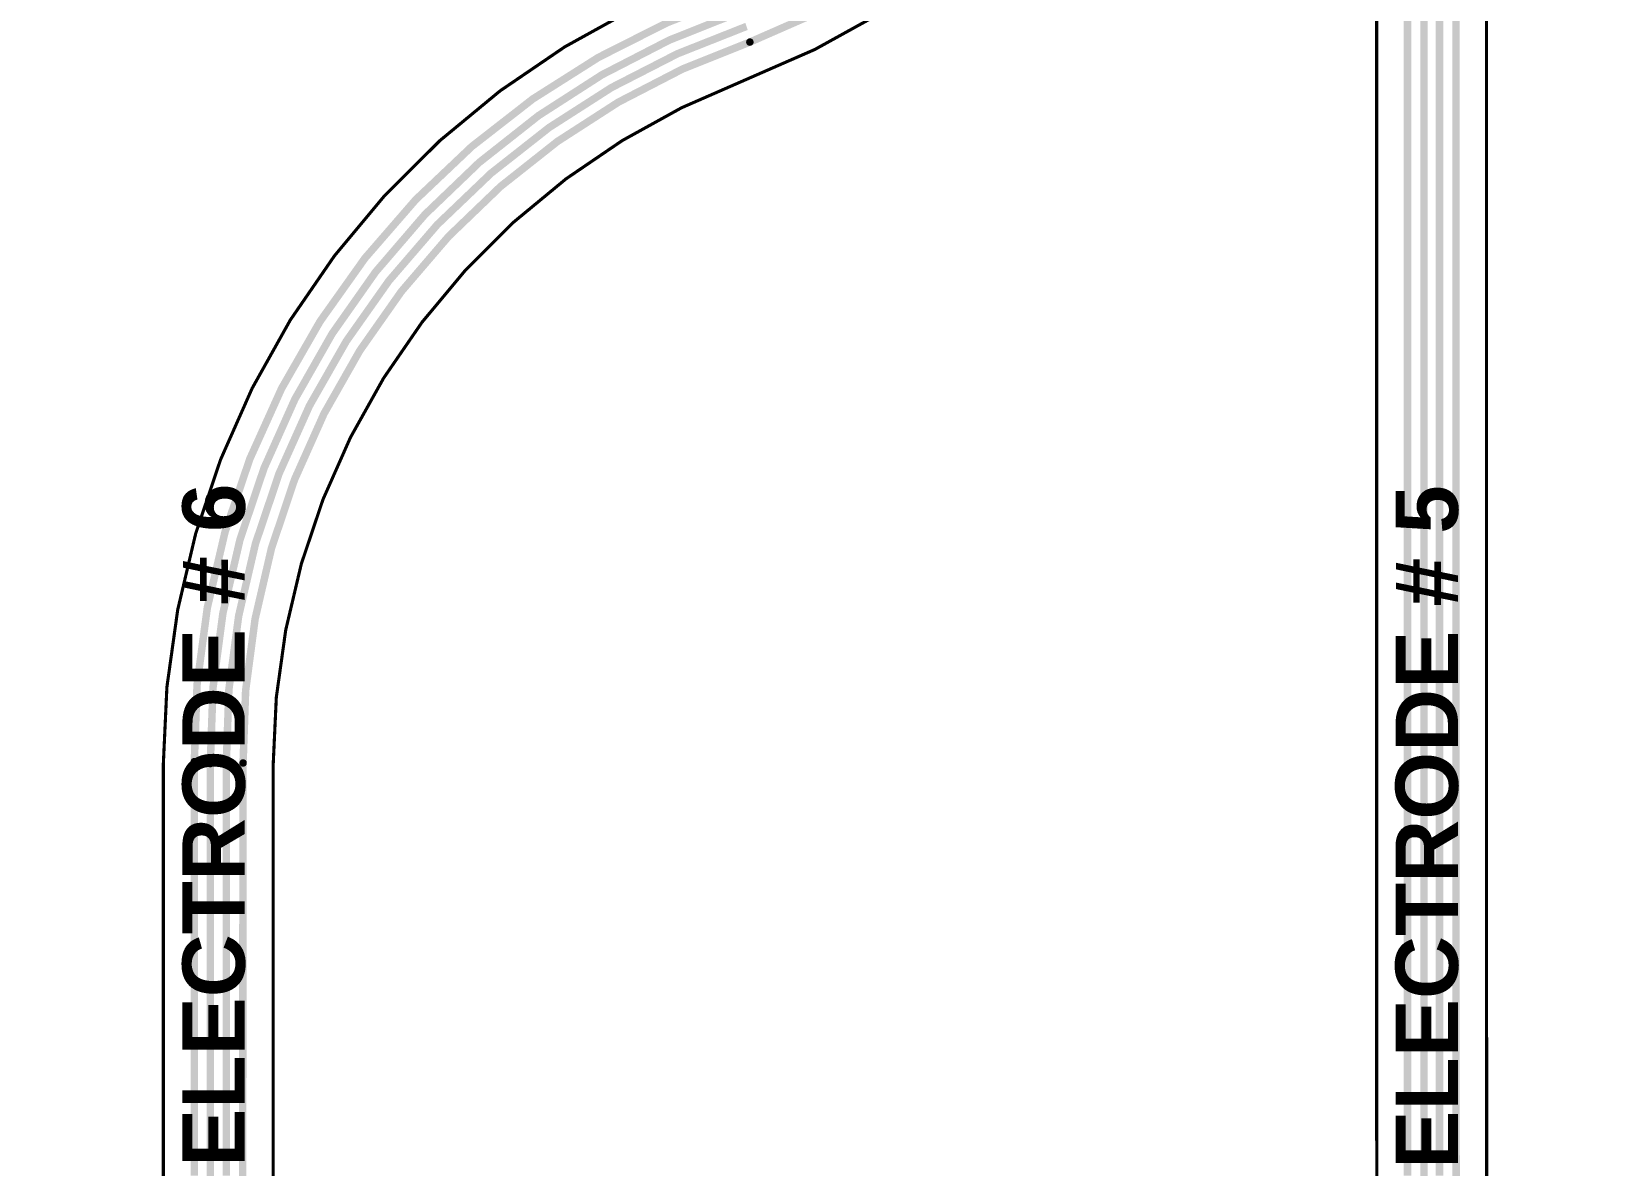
# Model space of a CAD drawing. Header units: inches. Extents: x -3.9 to 9.5, y -7 to 2.6.
# Drawn here: x -2.094 to 0.423, y -4.017 to -2.201 of the extents above; entities that cross this region are included whole.
import ezdxf

# ---------------------------------------------------------------- set-up
doc = ezdxf.new("R2010")
doc.units = ezdxf.units.IN
doc.header["$MEASUREMENT"] = 0
for name, color, linetype in [('Board Outline', 216, 'Continuous'), ('Bottom Layer', 5, 'Continuous'), ('Top Overlay', 2, 'Continuous')]:
    doc.layers.add(name, color=color, linetype=linetype)
doc.styles.add('Arial_Bold', font='', dxfattribs={"height": 0.2})
doc.styles.get('Arial_Bold').set_extended_font_data('Arial', bold=True)

msp = doc.modelspace()

# ---------------------------------------------------------------- linework, layer by layer
at = {"layer": 'Board Outline'}
for points in [[(-3.5511, -3.0092, 0.005, 0.005, -0.41422), (-0.8141, -0.2722, 0.005, 0.005, 0)], [(-3.3751, -3.0092, 0.005, 0.005, -0.41422), (-0.8141, -0.4482, 0.005, 0.005, 0)], [(-2.9821, -3.1945, 0.005, 0.005, -0.414209), (-0.3929, -0.6052, 0.005, 0.005, 0)], [(-2.8062, -3.1945, 0.005, 0.005, -0.398878), (-0.5198, -0.7845, 0.005, 0.005, 0)], [(0.0608, -0.8772, 0.005, 0.005, 0), (0.0611, -4.097, 0.005, 0.005, 0)], [(0.2368, -0.8909, 0.005, 0.005, 0), (0.2371, -4.097, 0.005, 0.005, 0)], [(-0.0906, -1.0276, 0.005, 0.005, -0.310368), (-0.9525, -2.2794, 0.005, 0.005, 0)], [(1.2741, -2.2879, 0.005, 0.005, -0.307813), (0.4044, -1.0338, 0.005, 0.005, 0)], [(-1.8824, -3.3756, 0.005, 0.005, -0.310655), (-1.0155, -2.115, 0.005, 0.005, 0)], [(-1.7064, -3.3756, 0.005, 0.005, -0.310654), (-0.9525, -2.2794, 0.005, 0.005, 0)], [(-1.8824, -4.097, 0.005, 0.005, 0), (-1.8824, -3.3756, 0.005, 0.005, 0)], [(-1.7064, -4.097, 0.005, 0.005, 0), (-1.7064, -3.3756, 0.005, 0.005, 0)]]:
    msp.add_lwpolyline(points, format="xyseb", dxfattribs=at)
for points in [[(-0.9537, -2.2794, 0.0025, 0.0025, 1), (-0.9512, -2.2794, 0.0025, 0.0025, 1)], [(-0.9537, -2.2794, 0.0025, 0.0025, 1), (-0.9512, -2.2794, 0.0025, 0.0025, 1)], [(-1.8836, -3.3756, 0.0025, 0.0025, 1), (-1.8811, -3.3756, 0.0025, 0.0025, 1)], [(-1.8836, -3.3756, 0.0025, 0.0025, 1), (-1.8811, -3.3756, 0.0025, 0.0025, 1)], [(-1.7076, -3.3756, 0.0025, 0.0025, 1), (-1.7051, -3.3756, 0.0025, 0.0025, 1)], [(-1.7076, -3.3756, 0.0025, 0.0025, 1), (-1.7051, -3.3756, 0.0025, 0.0025, 1)]]:
    msp.add_lwpolyline(points, format="xyseb", close=True, dxfattribs=at)
at = {"layer": 'Bottom Layer'}
for points in [[(-3.5014, -3.0092, 0.012, 0.012, -0.414214), (-0.8142, -0.3251, 0.012, 0.012, 0)], [(-3.476, -3.0091, 0.012, 0.012, -0.414214), (-0.8142, -0.3511, 0.012, 0.012, 0)], [(-3.4504, -3.0091, 0.012, 0.012, -0.414214), (-0.8142, -0.3771, 0.012, 0.012, 0)], [(-3.4241, -3.0083, 0.012, 0.012, -0.414214), (-0.8142, -0.4031, 0.012, 0.012, 0)], [(-2.9327, -3.1941, 0.012, 0.012, -0.414214), (-0.3992, -0.6531, 0.012, 0.012, 0)], [(-2.9071, -3.1941, 0.012, 0.012, -0.414214), (-0.3992, -0.6791, 0.012, 0.012, 0)], [(-2.8815, -3.1937, 0.012, 0.012, -0.414214), (-0.3982, -0.7051, 0.012, 0.012, 0)], [(-2.8545, -3.1927, 0.012, 0.012, -0.414214), (-0.3992, -0.7311, 0.012, 0.012, 0)], [(0.1104, -4.033, 0.012, 0.012, 0), (0.1104, -0.8267, 0.012, 0.012, 0)], [(0.1367, -4.0513, 0.012, 0.012, 0), (0.1367, -0.8267, 0.012, 0.012, 0)], [(0.1615, -4.033, 0.012, 0.012, 0), (0.1615, -0.8267, 0.012, 0.012, 0)], [(0.1878, -0.8274, 0.012, 0.012, 0), (0.1882, -4.0513, 0.012, 0.012, 0)], [(-0.1401, -1.0331, 0.012, 0.012, -0.314325), (-0.9429, -2.2179, 0.012, 0.012, 0)], [(-1.8327, -3.37, 0.012, 0.012, -0.326211), (-0.9596, -2.1418, 0.012, 0.012, 0)], [(-1.8071, -3.3731, 0.012, 0.012, -0.32385), (-0.9598, -2.1701, 0.012, 0.012, 0)], [(-1.7815, -3.3731, 0.012, 0.012, -0.324509), (-0.9483, -2.1928, 0.012, 0.012, 0)], [(-1.7546, -3.3722, 0.012, 0.012, -0.323554), (-0.9429, -2.2179, 0.012, 0.012, 0)], [(-1.8327, -4.033, 0.012, 0.012, 0), (-1.8327, -3.37, 0.012, 0.012, 0)], [(-1.8071, -4.0513, 0.012, 0.012, 0), (-1.8071, -3.3731, 0.012, 0.012, 0)], [(-1.7815, -4.033, 0.012, 0.012, 0), (-1.7815, -3.3731, 0.012, 0.012, 0)], [(-1.7553, -4.0513, 0.012, 0.012, 0), (-1.7546, -3.3722, 0.012, 0.012, 0)]]:
    msp.add_lwpolyline(points, format="xyseb", dxfattribs=at)
for points in [[(-0.9459, -2.2179, 0.006, 0.006, 1), (-0.9399, -2.2179, 0.006, 0.006, 1)], [(-0.9459, -2.2179, 0.006, 0.006, 1), (-0.9399, -2.2179, 0.006, 0.006, 1)], [(-1.8357, -3.37, 0.006, 0.006, 1), (-1.8297, -3.37, 0.006, 0.006, 1)], [(-1.8357, -3.37, 0.006, 0.006, 1), (-1.8297, -3.37, 0.006, 0.006, 1)], [(-1.8101, -3.3731, 0.006, 0.006, 1), (-1.8041, -3.3731, 0.006, 0.006, 1)], [(-1.8101, -3.3731, 0.006, 0.006, 1), (-1.8041, -3.3731, 0.006, 0.006, 1)], [(-1.7845, -3.3731, 0.006, 0.006, 1), (-1.7785, -3.3731, 0.006, 0.006, 1)], [(-1.7845, -3.3731, 0.006, 0.006, 1), (-1.7785, -3.3731, 0.006, 0.006, 1)], [(-1.7576, -3.3722, 0.006, 0.006, 1), (-1.7516, -3.3722, 0.006, 0.006, 1)], [(-1.7576, -3.3722, 0.006, 0.006, 1), (-1.7516, -3.3722, 0.006, 0.006, 1)]]:
    msp.add_lwpolyline(points, format="xyseb", close=True, dxfattribs=at)

# ---------------------------------------------------------------- texts
at = {"layer": 'Top Overlay', "style": 'Arial_Bold'}
for s, p in [('ELECTRODE # 6', (-1.7518, -4.019)), ('ELECTRODE # 5', (0.1912, -4.0218))]:
    msp.add_text(s, height=0.1, rotation=90, dxfattribs=at).set_placement(p)

doc.saveas('drawing.dxf')
